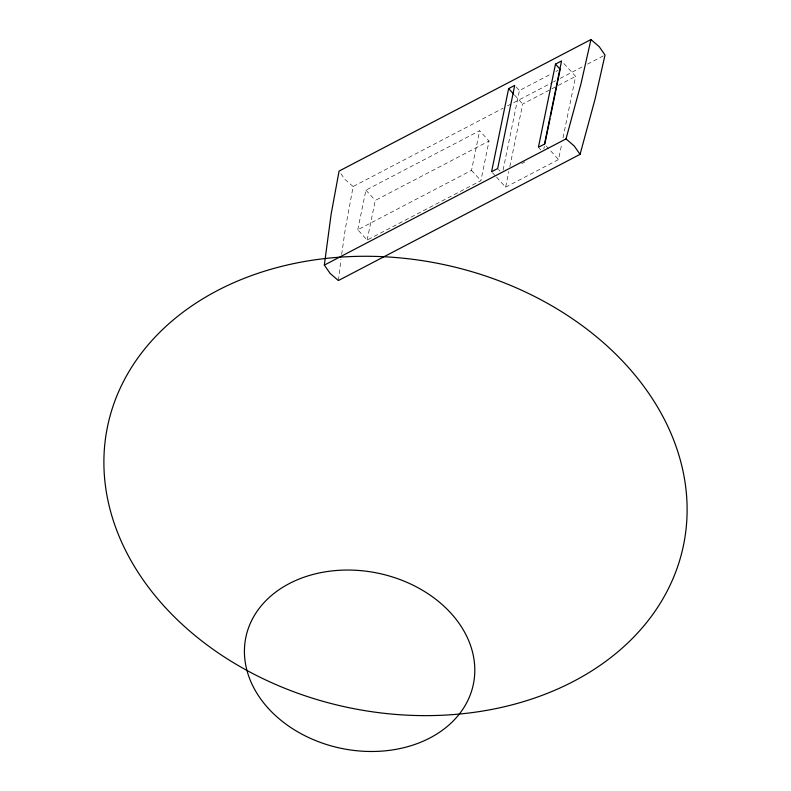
<?xml version="1.0" encoding="UTF-8"?>
<svg xmlns="http://www.w3.org/2000/svg" width="791" height="791" viewBox="0 0 791 791"><rect width="100%" height="100%" fill="white"/><g stroke="black" fill="none" stroke-linecap="round" stroke-linejoin="round"><path stroke-width="0.59" stroke-dasharray="3.96 2.97" d="M338.39 280.548L340.98 259.319M341.663 254.534L345.222 229.439L353.142 186.508L503.175 108.169M357.779 229.766L365.917 190.127L479.662 130.723L489.036 141.016L480.898 180.664L367.153 240.059L357.779 229.766L471.525 170.372L479.662 130.723M367.153 240.059L375.29 200.42L489.036 141.016M503.086 170.085L519.41 90.54L551.594 73.741M496.54 177.184L505.637 187.17L508.85 171.509M509.839 166.683L522.703 104.017L550.783 89.353M543.842 148.807L544.337 146.394M505.637 187.17L558.555 159.535L561.778 143.873M563.014 137.842L575.63 76.381L562.391 61.846M555.885 71.506L558.021 70.379M507.555 105.885L552.454 82.442M553.542 81.868L555.737 80.722M560.117 78.438L583.115 66.424M587.495 64.14L605.016 54.994M551.871 88.79L557.269 85.962M558.347 85.398L575.63 76.381M521.655 163.618L524.868 161.937M353.142 186.508L344.916 179.419L340.377 172.932M516.286 87.109L519.41 90.54M514.437 94.93L522.703 104.017M546.156 145.91L558.555 159.535M539.195 148.135L540.757 149.845M498.439 169.412L500.001 171.133M492.398 172.636L495.71 176.274M471.525 170.372L480.898 180.664M365.917 190.127L375.29 200.42"/><path stroke-width="1.19" d="M324.33 265.104L331.162 213.995L339.082 171.074L590.956 39.55L599.183 46.639L605.016 54.994L595.109 98.954L580.07 154.344L338.39 280.548L330.163 273.449L324.33 265.104L566.01 138.909L581.049 83.51L590.956 39.55M508.643 88.572L491.577 171.736L497.658 168.552L514.723 85.398L508.643 88.572L513.606 94.02M555.48 64.111L538.414 147.274L544.495 144.1L561.57 60.937L555.48 64.111L560.166 69.262L550.526 116.267M544.831 143.982L550.032 118.67M566.01 138.909L574.236 145.999L580.07 154.344M268.367 708.42A116.148 89.492 11.6 0 0 466.117 703.802A116.148 89.492 11.6 0 0 344.352 570.084A116.148 89.492 11.6 0 0 268.367 708.42M164.498 606.578A294.034 226.562 11.6 0 0 665.132 594.901A294.034 226.562 11.6 0 0 356.87 256.373A294.034 226.562 11.6 0 0 164.498 606.578"/></g></svg>
